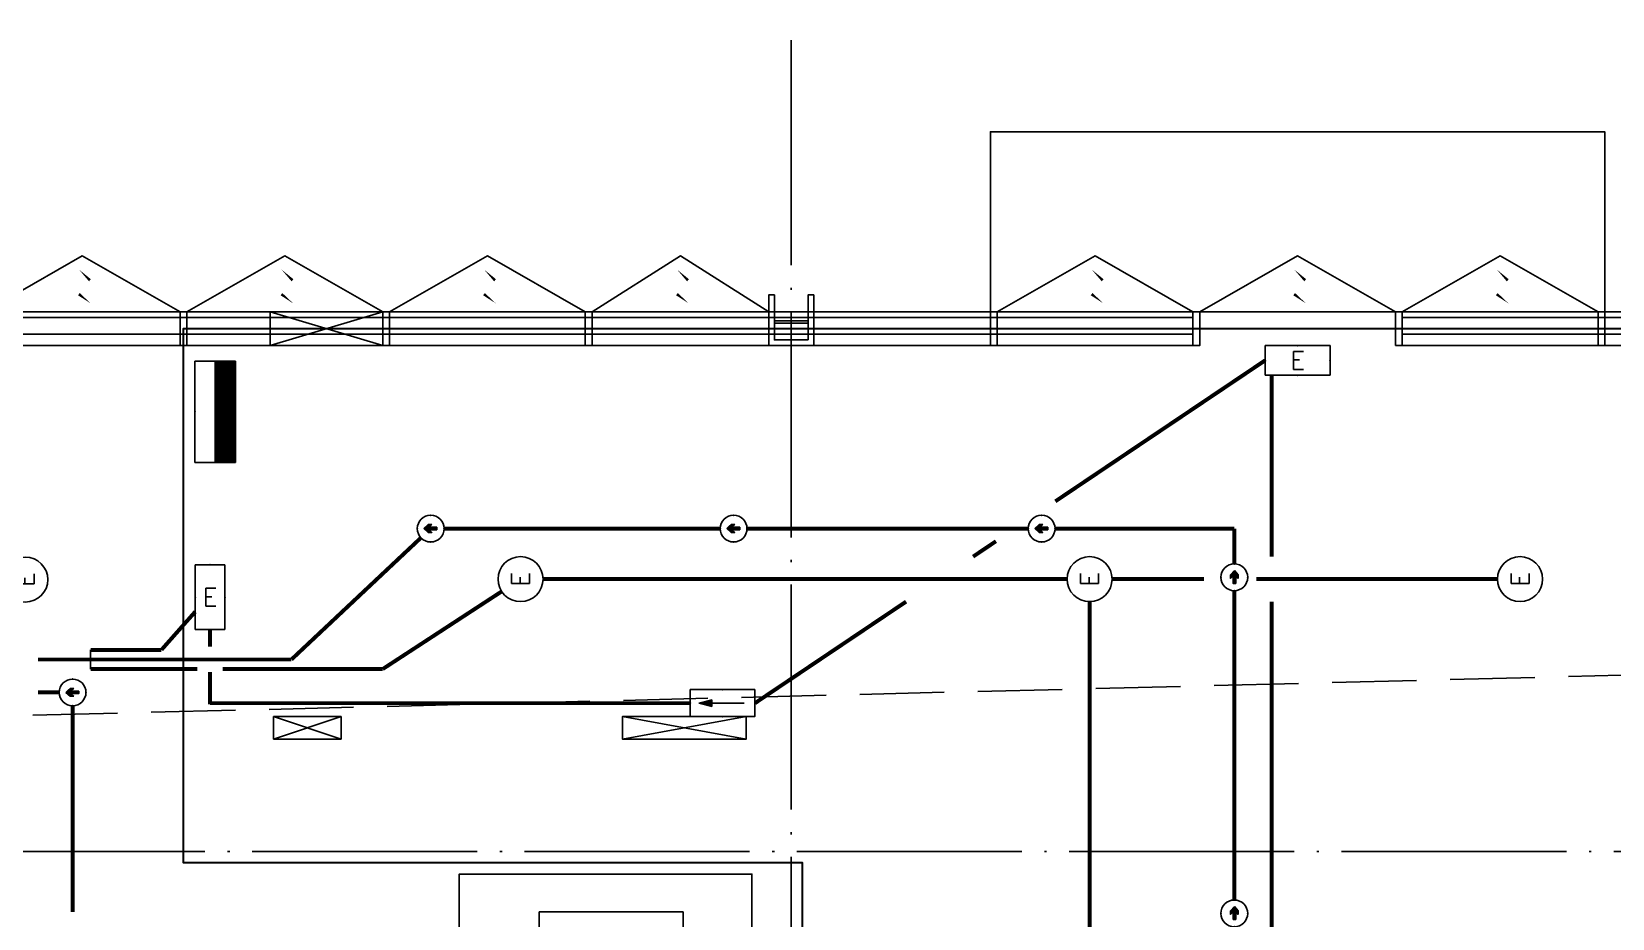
# Model space of a CAD drawing. Extents: x -288892 to 250096, y -100054 to 404668.
# Drawn here: x 34649 to 48698, y 105206 to 113091 of the extents above; entities that cross this region are included whole.
import ezdxf
from ezdxf.enums import TextEntityAlignment as Align
from ezdxf.xclip import XClip

# ---------------------------------------------------------------- set-up
doc = ezdxf.new("R2010")
doc.units = 0
doc.header["$LTSCALE"] = 1000
doc.header["$MEASUREMENT"] = 0
for name, pattern in [('104-14# 核心筒$0$DOTE', [2.4200000000000004, 2, -0.2, 0.02, -0.2]), ('DASH', [0.35, 0.25, -0.1]), ('X-104 14#平面$0$109 3#平面$0$DASH', [0.35, 0.25, -0.1])]:
    doc.linetypes.add(name, pattern=pattern)
doc.layers.get('0').update_dxf_attribs({"linetype": 'CONTINUOUS'})
for name, color, linetype in [('104-14# 核心筒$0$A-E_电梯', 171, 'CONTINUOUS'), ('104-14# 核心筒$0$A_AXIS-轴线', 36, '104-14# 核心筒$0$DOTE'), ('14#楼幕墙$0$A-C_玻璃幕墙', 140, 'CONTINUOUS'), ('14#楼幕墙$0$A-C_窗', 140, 'CONTINUOUS'), ('EQUIP-照明', 3, 'CONTINUOUS'), ('EQUIP-箱柜', 3, 'CONTINUOUS'), ('WIRE-应急', 2, 'DASH'), ('WIRE-照明', 1, 'CONTINUOUS'), ('X-104 14#平面$0$A-C_玻璃幕墙', 140, 'CONTINUOUS'), ('X-104 14#平面$0$A-SUR_吊顶', 40, 'CONTINUOUS'), ('X-104 14#平面$0$A-TECH_暖通', 6, 'CONTINUOUS')]:
    doc.layers.add(name, color=color, linetype=linetype)
doc.layers.add('14#楼幕墙$0$04-不打印_辅助线', color=165, linetype='CONTINUOUS', plot=False)
doc.layers.add('X-104 14#平面$0$04-不打印_辅助线', color=165, linetype='CONTINUOUS', plot=False)
doc.layers.add('X-104 14#平面$0$000套内', color=226, linetype='CONTINUOUS', lineweight=30)
doc.styles.add('_TCH_LABEL', font='COMPLEX', dxfattribs={"bigfont": 'GBCBIG'})
doc.styles.add('_TEL_DIM', font='SIMPLEX', dxfattribs={"width": 0.8, "height": 3.5, "bigfont": 'HZTXT'})

# ---------------------------------------------------------------- blocks, each defined once
blk = doc.blocks.new('14#楼幕墙$0$A$C678332E3')
blk.add_lwpolyline([(7.275957614183426e-12, 0.0007863993378123268), (60.00000000000728, 0.0007863992941565812), (60.00000000000728, 300.0007863993524), (-7.275957614183426e-12, 300.0007863991923)], close=True)
blk = doc.blocks.new('*U1890')
blk.add_lwpolyline([(299.9999999999677, 0), (0, 0), (0, 150), (299.9999999999677, 150)], close=True)
blk = doc.blocks.new('14#楼幕墙$0$A$C07E80D9E')
blk.add_lwpolyline([(-349.9999999999418, -49.99999999994179), (-50, -49.99999999994179), (-50, -450), (0, -450), (0, 0), (-400, 0), (-400, -450), (-350, -450)], close=True)
for points in [[(-50.00000000005821, -200), (-350.0000000000582, -199.9999999999418)], [(-50.00000000005821, -220), (-350.0000000000582, -219.9999999999418)]]:
    blk.add_lwpolyline(points)
at = {"layer": '14#楼幕墙$0$A-C_玻璃幕墙', "rotation": 180}
blk.add_blockref('*U1890', (-50, -49.99999999994179), dxfattribs=at)
blk = doc.blocks.new('14#楼幕墙$0$A$C09283E46')
for name, p, rotation in [('14#楼幕墙$0$A$C678332E3', (-3580.323791987234, 22587.02615335112), 357.5000000000006), ('14#楼幕墙$0$A$C678332E3', (-1782.036993139845, 22508.51125609351), 357.5000000000006), ('14#楼幕墙$0$A$C07E80D9E', (1644.698441188193, 22358.89754308104), 177.5000000000001), ('14#楼幕墙$0$A$C678332E3', (16.24980570745538, 22429.99635883595), 357.5000000000006), ('14#楼幕墙$0$A$C678332E3', (3612.82340340221, 22272.96656432797), 357.5000000000006), ('14#楼幕墙$0$A$C678332E3', (5411.110202249693, 22194.45166707001), 357.5000000000006), ('14#楼幕墙$0$A$C678332E3', (7209.397001096957, 22115.93676981257), 357.5000000000006), ('14#楼幕墙$0$A$C678332E3', (9007.683799944352, 22037.42187255518), 357.5000000000006)]:
    blk.add_blockref(name, p, dxfattribs=dict(rotation=rotation))
blk = doc.blocks.new('14#楼幕墙$0$A$C22714246')
blk.add_lwpolyline([(1739.999969230092, 496.5212216843502), (869.9999692300771, -9.81875928118825e-06), (-3.076995199080557e-05, 496.5212216843211)])
at = {"layer": '14#楼幕墙$0$A-C_玻璃幕墙', "color": 1}
blk.add_lwpolyline([(898.6297535989434, 122.1585967662031, 0, 25.00000000000001, 0), (802.3107689418684, 216.5145030634012, 0, 0, 0), (900.4951676391502, 340.0901859556889, 25.00000000000001, 0, 0), (795.7256132897892, 422.1585967661849, 0, 0, 0)], format="xyseb", dxfattribs=at)
blk = doc.blocks.new('14#楼幕墙$0$ccc')
blk.add_lwpolyline([(1569.999969230033, 496.521221684292), (784.9999692300335, -9.81875928118825e-06), (-3.076995199080557e-05, 496.5212216843211)])
at = {"layer": '14#楼幕墙$0$A-C_玻璃幕墙', "color": 1}
blk.add_lwpolyline([(813.6510702907253, 122.1535989031836, 0, 25.00000000000001, 0), (717.3485525541037, 216.5263117820723, 0, 0, 0), (815.5545141692273, 340.0848592528491, 25.00000000000001, 0, 0), (710.7992826556874, 422.1715514877287, 0, 0, 0)], format="xyseb", dxfattribs=at)
blk = doc.blocks.new('14#楼幕墙')
at = {"layer": '14#楼幕墙$0$A-C_玻璃幕墙'}
for p, q in [((86987.1578240295, 110599.9999999996), (8392.156701472675, 110599.9999999997)), ((37829.9999999998, 110549.9999999996), (30629.9999999998, 110549.9999999999)), ((44969.99999999965, 110549.9999999996), (37829.99999999983, 110549.9999999996)), ((53969.99999999962, 110549.9999999996), (46829.99999999968, 110549.9999999996)), ((37829.9999999998, 110399.9999999996), (30629.9999999998, 110399.9999999999)), ((37829.99999999979, 110299.9999999996), (30629.99999999979, 110299.9999999999)), ((44969.99999999968, 110399.9999999996), (37829.99999999983, 110399.9999999996)), ((44969.99999999968, 110299.9999999996), (37829.99999999983, 110299.9999999996)), ((53969.99999999962, 110399.9999999996), (46829.99999999968, 110399.9999999996)), ((53969.99999999962, 110299.9999999996), (46829.99999999968, 110299.9999999996))]:
    blk.add_line(p, q, dxfattribs=at)
at = {"layer": '14#楼幕墙$0$A-C_玻璃幕墙', "ltscale": 2}
blk.add_lwpolyline([(43169.99999999938, 110599.9999999996), (48629.99999999938, 110599.9999999996), (48629.99999999938, 112199.9999999996), (43169.99999999938, 112199.9999999996)], close=True, dxfattribs=at)
at = {"layer": '14#楼幕墙$0$04-不打印_辅助线', "rotation": 180}
blk.add_blockref('14#楼幕墙$0$A$C22714246', (46769.99996922989, 111096.5212216903), dxfattribs=at)
at = {"layer": '14#楼幕墙$0$A-C_玻璃幕墙', "rotation": 2.499999999999448}
blk.add_blockref('14#楼幕墙$0$A$C09283E46', (40532.14836028576, 87890.64243464704), dxfattribs=at)
at = {"layer": '14#楼幕墙$0$A-C_窗'}
for name, p, rotation in [('14#楼幕墙$0$A$C22714246', (35969.99996922986, 111096.5212216834), 180), ('14#楼幕墙$0$A$C22714246', (37769.99996922986, 111096.5212216834), 180), ('14#楼幕墙$0$A$C22714246', (39569.99996922986, 111096.5212216834), 180), ('14#楼幕墙$0$ccc', (41199.99996922995, 111096.5212216831), 180.0000000000018), ('14#楼幕墙$0$A$C22714246', (44969.99996922971, 111096.5212216839), 180), ('14#楼幕墙$0$A$C22714246', (48569.99996922971, 111096.5212216904), 180)]:
    blk.add_blockref(name, p, dxfattribs=dict(at, rotation=rotation))
blk = doc.blocks.new('104-14# 核心筒$0$wrert')
for p, q in [((300.0000000001164, 200.0000000001637), (1900.000000000116, 2300.000000000164)), ((300.0000000001164, 2300.000000000164), (1900.000000000116, 200.0000000001637)), ((2265.000000000116, 1890.120000000174), (2100.000000000175, 1890.120000000174)), ((2100.000000000175, 1890.120000000174), (2100.000000000175, 609.8800000001538)), ((2265.000000000116, 609.8800000001538), (2265.000000000116, 1890.120000000174)), ((2100.000000000175, 609.8800000001538), (2265.000000000116, 609.8800000001538))]:
    blk.add_line(p, q)
for points in [[(1.164153218269348e-10, 2600.000000000278), (2600.000000000175, 2600.000000000278), (2600.000000000175, -3.819877747446299e-11), (1.164153218269348e-10, -3.819877747446299e-11)], [(300.0000000001164, 2300.000000000164), (1900.000000000116, 2300.000000000164), (1900.000000000116, 200.0000000001637), (300.0000000001164, 200.0000000001637), (300.0000000001164, 2300.000000000164)]]:
    blk.add_lwpolyline(points, close=True)
blk = doc.blocks.new('104-14# 核心筒')
at = {"layer": '104-14# 核心筒$0$A_AXIS-轴线'}
for p, q in [((41399.99999999997, 139633.6034567634), (41399.99999999997, 80554.87603027455)), ((-9370.123865286841, 105800), (120259.9219097959, 105800))]:
    blk.add_line(p, q, dxfattribs=at)
at = {"layer": '104-14# 核心筒$0$A-E_电梯', "rotation": 90}
blk.add_blockref('104-14# 核心筒$0$wrert', (41049.99999999997, 103000.000201542), dxfattribs=at)
blk = doc.blocks.new('*U1812')
blk.add_lwpolyline([(199.9999999997235, 0), (199.9999999997235, 1099.999999998752), (0, 1099.999999998752), (0, 0), (199.9999999997235, 0), (0, 1099.999999998752), (0, 0), (199.9999999997235, 1099.999999998752)])
blk = doc.blocks.new('*U1802')
blk.add_lwpolyline([(200.0000000000146, 0), (200.0000000000146, 599.999999989468), (0, 599.999999989468), (0, 0), (200.0000000000146, 0), (0, 599.999999989468), (0, 0), (200.0000000000146, 599.999999989468)])
blk = doc.blocks.new('*U1837')
blk.add_lwpolyline([(300.0000000000145, 0), (300.0000000000145, 999.999999989468), (0, 999.999999989468), (0, 0), (300.0000000000145, 0), (0, 999.999999989468), (0, 0), (300.0000000000145, 999.999999989468)])
blk = doc.blocks.new('X-104 14#平面$0$sdfjladfiididid')
at = {"layer": 'X-104 14#平面$0$A-TECH_暖通', "rotation": 90}
for name, p in [('*U1837', (37769.99999999999, 110299.9999999996)), ('*U1802', (37399.99999999965, 106800)), ('*U1812', (40999.99999999965, 106800))]:
    blk.add_blockref(name, p, dxfattribs=at)
blk = doc.blocks.new('X-104 14#平面')
at = {"layer": 'X-104 14#平面$0$000套内'}
blk.add_lwpolyline([(23449.99999997408, 85694.67682755846), (23449.99999999808, 95599.99999999985), (26549.99999998094, 95599.99999999968), (26549.99999997618, 96799.9999999899), (32299.99999999985, 96800.00000001008), (32299.99999999984, 96700.00000000025), (41499.99999999997, 96700.00000000006), (41500.00000000015, 105700.0002015422), (36000.00000000017, 105700.0002015423), (36000.0000000002, 110450), (50399.99999999997, 110450), (50399.99999999997, 96800), (59399.99999999997, 96800), (59399.99999999997, 85343.10946673286), (40022.32293229448, 84342.9421127645), (40355.11795355842, 86432.77021739141), (23449.99999997408, 85694.67682755846)], close=True, dxfattribs=at)
at = {"layer": 'X-104 14#平面$0$04-不打印_辅助线'}
blk.add_lwpolyline([(95249.99439836384, 109400), (95249.97442416727, 114400), (95049.99999999999, 114400), (95049.99999999999, 115200), (95303.6923662333, 115200), (96797.25843999804, 120568.2576236715), (96604.61490493678, 120621.8566173229), (96819.05274264162, 121392.5812203819), (85624.23492983058, 124507.2856014031), (87140.32530144624, 129956.3604282067), (83582.28268477364, 130946.3108921646), (66456.44020624572, 115399.9999999996), (609.3479388095147, 115399.9999999996), (8.305181960313348, 112572.3161490422), (4215.036143927024, 111678.1478798956), (1409.824859932502, 98484.07974285426), (6940.317956737912, 97308.56270618839), (8660.203836247994, 105400), (8599.69457988927, 105400), (8599.69457988927, 106200), (14199.99999999997, 106200), (14199.99999999997, 110599.9999999995), (86750.04368622611, 110599.9999999994), (86750.04368622608, 109399.9999989442)], close=True, dxfattribs=at)
at = {"layer": 'X-104 14#平面$0$A-C_玻璃幕墙'}
blk.add_lwpolyline([(109062.2997438211, 84667.94074080253), (119297.2665000916, 99814.45758777062), (117562.9201825401, 100200.4808272824), (120741.8233233915, 127894.6188579022), (99426.9326968505, 133825.0368551086), (92631.18221932121, 109399.999999016), (86987.15782403138, 109399.9999990161), (86987.15782402952, 110599.9999999996), (8392.15670147269, 110599.9999999997), (5688.685492552122, 97881.16795012268), (-2733.630565145086, 99671.38649158386), (-6009.784946604501, 84258.29193613474), (40178.09042498183, 86274.91607383944), (39845.06021254258, 84183.61105670841), (83845.58715884441, 86452.54050794916)], close=True, dxfattribs=at)
at = {"layer": 'X-104 14#平面$0$A-SUR_吊顶', "linetype": 'X-104 14#平面$0$109 3#平面$0$DASH', "ltscale": 3}
blk.add_lwpolyline([(82466.90836727232, 86681.84620377094), (83499.79861224869, 89365.87986974466), (52926.63138341473, 88084.69072820139), (53490.98456484219, 90739.76369792261), (17309.27508788827, 90108.2096097883), (22065.35061267077, 106694.6160909118), (62738.31854365818, 107720.0106630568), (62307.51460251805, 106691.2327791137), (92309.43478519798, 108057.0529401743)], dxfattribs=at)
ref = blk.add_blockref('104-14# 核心筒', (0, 0))
XClip(ref).set_block_clipping_path([(-38664.36238214614, -25499.99999999997), (139216.5485069363, 330900)])
for name, p in [('14#楼幕墙', (1.455191522836685e-11, -5.093170329928398e-11)), ('X-104 14#平面$0$sdfjladfiididid', (0, 0))]:
    blk.add_blockref(name, p)
blk = doc.blocks.new('$equip$00001838')
blk.add_circle((0, 0), 0.5)
at = {"color": 7, "style": '_TEL_DIM'}
blk.add_attdef('$TEXT$', text='', height=0.4, dxfattribs=at).set_placement((0, 0), align=Align.MIDDLE_CENTER)
at = {"color": 7, "style": '_TEL_DIM', "flags": 1}
blk.add_attdef('A', text='', height=2e-05, dxfattribs=at).set_placement((0, 0), align=Align.MIDDLE_CENTER)
blk = doc.blocks.new('$equip_U$00000189(HT0843)')
at = {"color": 2}
for p, q in [((-0.7199999999938882, 0.6599999999998545), (-0.7199999999938882, 0)), ((0.7200000000084401, 0.6599999999998545), (-0.7199999999938882, 0.6599999999998545)), ((0.7200000000084401, 0), (0.7200000000084401, 0.6599999999998545)), ((-0.7199999999938882, 0), (0.7200000000084401, 0))]:
    blk.add_line(p, q, dxfattribs=at)
at = {"color": 2, "const_width": 0.0125}
for points in [[(0.7200000000084401, 0.6599999999998545), (0.7200000000084401, 0.6599999999998545), (-0.7199999999938882, 0.6599999999998545)], [(-0.7199999999938882, 0.6599999999998545), (-0.7199999999938882, 0)], [(0.7200000000084401, 0), (0.7200000000084401, 0.6599999999998545)], [(-0.7199999999938882, 0), (0.7200000000084401, 0)]]:
    blk.add_lwpolyline(points, dxfattribs=at)
at = {"color": 2}
blk.add_lwpolyline([(-0.7199999999938882, 0.6599999999998545), (-0.7199999999938882, 0)], dxfattribs=at)
for p in [(7.275957614183426e-12, 0.6599999999998545), (-0.7199999999938882, 0.3299999999999272), (7.275957614183426e-12, 0), (0.7200000000084401, 0.3299999999999272)]:
    blk.add_point(p)
at = {"color": 7, "style": '_TEL_DIM'}
blk.add_attdef('$TEXT$', text='', height=0.4, dxfattribs=at).set_placement((7.275957614183426e-12, 0.3299999999999272), align=Align.MIDDLE_CENTER)
at = {"color": 7, "style": '_TEL_DIM', "flags": 1}
blk.add_attdef('A', text='', height=2.5e-05, dxfattribs=at).set_placement((7.275957614183426e-12, 0), align=Align.MIDDLE_CENTER)
blk = doc.blocks.new('$equip$00002541')
blk.add_hatch(color=256).paths.add_polyline_path([(-0.2400000000016007, 0.3719999999993888), (-0.5280000000020664, 0.2999999999992724), (-0.2400000000016007, 0.227999999999156)])
for p, q in [((-0.7199999999975262, 0.5999999999949068), (-0.7199999999975262, 0)), ((0.7199999999975262, 0.5999999999949068), (-0.7199999999975262, 0.5999999999949068)), ((-0.2400000000016007, 0.3719999999993888), (-0.5280000000020664, 0.2999999999992724)), ((-0.2400000000016007, 0.3719999999993888), (-0.2400000000016007, 0.227999999999156)), ((0.7199999999975262, 0), (0.7199999999975262, 0.5999999999949068)), ((-0.7199999999975262, 0), (0.7199999999975262, 0)), ((-0.5280000000020664, 0.2999999999992724), (-0.2400000000016007, 0.227999999999156))]:
    blk.add_line(p, q)
at = {"color": 7}
blk.add_line((-0.4800000000032014, 0.2999999999992724), (0.4800000000032014, 0.2999999999992724), dxfattribs=at)
at = {"const_width": 0.02}
blk.add_lwpolyline([(-0.7199999999975262, 0.5999999999949068), (-0.7199999999975262, 0), (0.7199999999975262, 0), (0.7199999999975262, 0.5999999999949068), (-0.7199999999975262, 0.5999999999949068), (-0.7199999999975262, 0)], dxfattribs=at)
for p in [(0, 0.5999999999949068), (-0.7199999999975262, 0.2999999999956344), (0, 0), (0.7199999999975262, 0.2999999999956344)]:
    blk.add_point(p)
at = {"color": 7, "style": '_TEL_DIM', "flags": 1}
blk.add_attdef('A', text='', height=2e-05, dxfattribs=at).set_placement((0, 0), align=Align.MIDDLE_CENTER)
blk = doc.blocks.new('*X1338')
at = {"color": 0}
for p, q in [((-250, 32.84271247461896), (-182.842712474619, 100)), ((-250, 68.19805153394634), (-218.1980515339463, 100)), ((-247.4873734152916, 0), (-147.4873734152916, 100)), ((-212.1320343559642, 0), (-112.1320343559642, 100)), ((-176.7766952966369, 0), (-76.77669529663686, 100)), ((-141.4213562373095, 0), (-41.42135623730948, 100)), ((-106.0660171779821, 0), (-6.066017177982118, 100)), ((-70.71067811865474, 0), (29.28932188134526, 100)), ((-35.35533905932737, 0), (64.64466094067264, 100)), ((0, 0), (100, 100)), ((35.35533905932737, 0), (135.3553390593274, 100)), ((70.71067811865474, 0), (170.7106781186548, 100)), ((106.0660171779821, 0), (206.0660171779821, 100)), ((141.4213562373095, 0), (241.4213562373095, 100)), ((176.7766952966369, 0), (250, 73.22330470336315)), ((212.1320343559642, 0), (250, 37.86796564403577)), ((247.4873734152916, 0), (250, 2.512626584708425))]:
    blk.add_line(p, q, dxfattribs=at)
blk = doc.blocks.new('$equip$00001414')
for p, q in [((0.75, 0.5999999999985448), (-0.75, 0.5999999999985448)), ((-0.75, 0.5999999999985448), (-0.75, 0)), ((0.75, 0), (0.75, 0.5999999999985448)), ((-0.75, 0.2999999999992724), (0.75, 0.2999999999992724)), ((-0.75, 0), (0.75, 0))]:
    blk.add_line(p, q)
at = {"const_width": 0.3}
blk.add_lwpolyline([(-0.75, 0.1500000000014552), (0.75, 0.1500000000014552)], dxfattribs=at)
for p in [(0, 0.5999999999985448), (-0.75, 0.2999999999992724), (0.75, 0.2999999999992724), (0, 0)]:
    blk.add_point(p)
at = {"xscale": 0.00300000000061118, "yscale": 0.00300000000061118, "zscale": 0.00300000000061118}
blk.add_blockref('*X1338', (0, 0), dxfattribs=at)
at = {"style": '_TCH_LABEL', "flags": 9}
blk.add_attdef('A', (0, 0), '', height=2e-05, dxfattribs=at)
blk = doc.blocks.new('$equip_U$00000283(晏大钊)')
at = {"color": 3, "linetype": 'ByBlock', "ltscale": 5}
for p, q in [((-0.2723380496354366, 0.05358963180333376), (-0.2723380496354366, -0.06141036819644796)), ((0.07266195036572753, 0.05358963180333376), (-0.2723380496354366, 0.05358963180333376)), ((0.07266195036572753, 0.05358963180333376), (-0.05505848884422448, 0.1685896318031155)), ((-0.05505848884422448, 0.1685896318031155), (0.1110812915576389, 0.1685896318031155)), ((0.0676619503647089, 0.05358963180333376), (0.07266195036572753, 0.05358963180333376)), ((0.1110812915576389, 0.1685896318031155), (0.302661950365291, -0.003910368195647607)), ((-0.2723380496354366, -0.06141036819644796), (0.07266195036572753, -0.06141036819644796)), ((-0.05505848884422448, -0.1764103681962297), (0.07266195036572753, -0.06141036819644796)), ((0.1110812915576389, -0.1764103681962297), (-0.05505848884422448, -0.1764103681962297)), ((0.0676619503647089, -0.06141036819644796), (0.07266195036572753, -0.06141036819644796)), ((0.302661950365291, -0.003910368195647607), (0.1110812915576389, -0.1764103681962297))]:
    blk.add_line(p, q, dxfattribs=at)
at = {"color": 3}
for p, q in [((-0.2712985488033155, 0.05358963180333376), (-0.2723380496354366, 0.05255013097303163)), ((-0.2600732286518905, 0.05358963180333376), (-0.2723380496354366, 0.04132481082160666)), ((-0.2488479085004656, 0.05358963180333376), (-0.2723380496354366, 0.03009949067018169)), ((-0.2376225883490406, 0.05358963180333376), (-0.2723380496354366, 0.01887417051875673)), ((-0.2263972681976156, 0.05358963180333376), (-0.2723380496354366, 0.007648850367331761)), ((-0.2151719480461907, 0.05358963180333376), (-0.2723380496354366, -0.003576469784093206)), ((-0.2039466278947657, 0.05358963180333376), (-0.2723380496354366, -0.01480178993551817)), ((-0.1927213077433407, 0.05358963180333376), (-0.2723380496354366, -0.02602711008694314)), ((-0.1814959875919158, 0.05358963180333376), (-0.2723380496354366, -0.03725243023836811)), ((-0.1702706674404908, 0.05358963180333376), (-0.2723380496354366, -0.04847775038979307)), ((-0.1590453472890658, 0.05358963180333376), (-0.2723380496354366, -0.05970307054121804)), ((-0.2712985488033155, 0.05358963180333376), (-0.2723380496354366, 0.05255013097303163)), ((-0.2600732286518905, 0.05358963180333376), (-0.2723380496354366, 0.04132481082160666)), ((-0.2488479085004656, 0.05358963180333376), (-0.2723380496354366, 0.03009949067018169)), ((-0.2376225883490406, 0.05358963180333376), (-0.2723380496354366, 0.01887417051875673)), ((-0.2263972681976156, 0.05358963180333376), (-0.2723380496354366, 0.007648850367331761)), ((-0.2151719480461907, 0.05358963180333376), (-0.2723380496354366, -0.003576469784093206)), ((-0.2039466278947657, 0.05358963180333376), (-0.2723380496354366, -0.01480178993551817)), ((-0.1927213077433407, 0.05358963180333376), (-0.2723380496354366, -0.02602711008694314)), ((-0.1814959875919158, 0.05358963180333376), (-0.2723380496354366, -0.03725243023836811)), ((-0.1702706674404908, 0.05358963180333376), (-0.2723380496354366, -0.04847775038979307)), ((-0.1590453472890658, 0.05358963180333376), (-0.2723380496354366, -0.05970307054121804)), ((-0.07241776010050671, 0.05358963180333376), (-0.2719840393219783, 0.05358963180333376)), ((-0.1478200271376409, 0.05358963180333376), (-0.2628200271392416, -0.06141036819644796)), ((-0.1478200271376409, 0.05358963180333376), (-0.2628200271392416, -0.06141036819644796)), ((-0.1365947069862159, 0.05358963180333376), (-0.2515947069878166, -0.06141036819644796)), ((-0.1365947069862159, 0.05358963180333376), (-0.2515947069878166, -0.06141036819644796)), ((-0.1253693868347909, 0.05358963180333376), (-0.2403693868363916, -0.06141036819644796)), ((-0.1253693868347909, 0.05358963180333376), (-0.2403693868363916, -0.06141036819644796)), ((-0.114144066683366, 0.05358963180333376), (-0.2291440666849667, -0.06141036819644796)), ((-0.114144066683366, 0.05358963180333376), (-0.2291440666849667, -0.06141036819644796)), ((-0.102918746531941, 0.05358963180333376), (-0.2179187465335417, -0.06141036819644796)), ((-0.102918746531941, 0.05358963180333376), (-0.2179187465335417, -0.06141036819644796)), ((-0.09169342638051603, 0.05358963180333376), (-0.2066934263821167, -0.06141036819644796)), ((-0.09169342638051603, 0.05358963180333376), (-0.2066934263821167, -0.06141036819644796)), ((-0.08046810622909106, 0.05358963180333376), (-0.1954681062306918, -0.06141036819644796)), ((-0.08046810622909106, 0.05358963180333376), (-0.1954681062306918, -0.06141036819644796)), ((-0.0692427860776661, 0.05358963180333376), (-0.1842427860792668, -0.06141036819644796)), ((-0.0692427860776661, 0.05358963180333376), (-0.1842427860792668, -0.06141036819644796)), ((-0.05801746592624113, 0.05358963180333376), (-0.1730174659278418, -0.06141036819644796)), ((-0.05801746592624113, 0.05358963180333376), (-0.1730174659278418, -0.06141036819644796)), ((-0.04679214577481616, 0.05358963180333376), (-0.1617921457764169, -0.06141036819644796)), ((-0.04679214577481616, 0.05358963180333376), (-0.1617921457764169, -0.06141036819644796)), ((-0.03556682562702917, 0.05358963180333376), (-0.1505668256249919, -0.06141036819644796)), ((-0.03556682562702917, 0.05358963180333376), (-0.1505668256249919, -0.06141036819644796)), ((-0.02434150547560421, 0.05358963180333376), (-0.1393415054735669, -0.06141036819644796)), ((-0.02434150547560421, 0.05358963180333376), (-0.1393415054735669, -0.06141036819644796)), ((-0.01311618532417924, 0.05358963180333376), (-0.128116185322142, -0.06141036819644796)), ((-0.01311618532417924, 0.05358963180333376), (-0.128116185322142, -0.06141036819644796)), ((-0.001890865172754275, 0.05358963180333376), (-0.116890865170717, -0.06141036819644796)), ((-0.001890865172754275, 0.05358963180333376), (-0.116890865170717, -0.06141036819644796)), ((0.009334454978670692, 0.05358963180333376), (-0.105665545019292, -0.06141036819644796)), ((0.009334454978670692, 0.05358963180333376), (-0.105665545019292, -0.06141036819644796)), ((0.02055977513009566, 0.05358963180333376), (-0.09444022486786707, -0.06141036819644796)), ((0.02055977513009566, 0.05358963180333376), (-0.09444022486786707, -0.06141036819644796)), ((0.03178509528152063, 0.05358963180333376), (-0.0832149047164421, -0.06141036819644796)), ((0.03178509528152063, 0.05358963180333376), (-0.0832149047164421, -0.06141036819644796)), ((0.04301041543294559, 0.05358963180333376), (-0.07198958456501714, -0.06141036819644796)), ((0.04301041543294559, 0.05358963180333376), (-0.07198958456501714, -0.06141036819644796)), ((0.05423573558437056, 0.05358963180333376), (-0.06076426441359217, -0.06141036819644796)), ((0.05423573558437056, 0.05358963180333376), (-0.06076426441359217, -0.06141036819644796)), ((0.06546105573579553, 0.05358963180333376), (-0.04953894426216721, -0.06141036819644796)), ((0.06546105573579553, 0.05358963180333376), (-0.04953894426216721, -0.06141036819644796)), ((-0.0440453472911031, 0.1685896318031155), (-0.04926333092225832, 0.1633716481719603)), ((-0.0440453472911031, 0.1685896318031155), (-0.04926333092225832, 0.1633716481719603)), ((-0.03282002713967813, 0.1685896318031155), (-0.04335652379450039, 0.1580531351464742)), ((-0.03282002713967813, 0.1685896318031155), (-0.04335652379450039, 0.1580531351464742)), ((0.2125640717167698, 0.07721412612045242), (-0.04106042259809328, -0.1764103681962297)), ((0.1651322414836613, 0.02978229588552495), (-0.04106042259809328, -0.1764103681962297)), ((0.1534960004573804, 0.1303992563734937), (-0.03831362411074224, -0.06141036819644796)), ((0.1534960004573804, 0.1303992563734937), (-0.03831362411074224, -0.06141036819644796)), ((-0.02159470698825317, 0.1685896318031155), (-0.03744971667038044, 0.1527346221209882)), ((-0.02159470698825317, 0.1685896318031155), (-0.03744971667038044, 0.1527346221209882)), ((-0.0103693868368282, 0.1685896318031155), (-0.03154290954262251, 0.1474161090973212)), ((-0.0103693868368282, 0.1685896318031155), (-0.03154290954262251, 0.1474161090973212)), ((0.2184708788445278, 0.07189561309496639), (-0.02983510244666832, -0.1764103681962297)), ((0.1653175850624393, 0.01874231931105896), (-0.02983510244666832, -0.1764103681962297)), ((0.1594028075851384, 0.1250807433480077), (-0.02708830395931727, -0.06141036819644796)), ((0.1594028075851384, 0.1250807433480077), (-0.02708830395931727, -0.06141036819644796)), ((0.0008559333145967685, 0.1685896318031155), (-0.02563610241486458, 0.1420975960718351)), ((0.0008559333145967685, 0.1685896318031155), (-0.02563610241486458, 0.1420975960718351)), ((0.01208125346602174, 0.1685896318031155), (-0.01972929529074463, 0.1367790830463491)), ((0.01208125346602174, 0.1685896318031155), (-0.01972929529074463, 0.1367790830463491)), ((0.2243776859722857, 0.06657710006948037), (-0.01860978229524335, -0.1764103681962297)), ((0.1655029286375793, 0.007702342738411971), (-0.01860978229524335, -0.1764103681962297)), ((0.1653096147092583, 0.1197622303225216), (-0.01586298380789231, -0.06141036819644796)), ((0.1653096147092583, 0.1197622303225216), (-0.01586298380789231, -0.06141036819644796)), ((0.0233065736174467, 0.1685896318031155), (-0.0138224881629867, 0.1314605700208631)), ((0.0233065736174467, 0.1685896318031155), (-0.0138224881629867, 0.1314605700208631)), ((0.03453189376887167, 0.1685896318031155), (-0.007915681038866751, 0.1261420569953771)), ((0.03453189376887167, 0.1685896318031155), (-0.007915681038866751, 0.1261420569953771)), ((0.2302844930964056, 0.06125858704399434), (-0.007384462143818382, -0.1764103681962297)), ((0.1712164218370162, 0.1144437172970356), (-0.004637663656467339, -0.06141036819644796)), ((0.1712164218370162, 0.1144437172970356), (-0.004637663656467339, -0.06141036819644796)), ((0.04575721392029664, 0.1685896318031155), (-0.002008873911108822, 0.12082354397171)), ((0.04575721392029664, 0.1685896318031155), (-0.002008873911108822, 0.12082354397171)), ((0.2361913002241636, 0.0559400740203273), (0.003840858007606585, -0.1764103681962297)), ((0.0569825340717216, 0.1685896318031155), (0.003897933213011129, 0.115505030946224)), ((0.0569825340717216, 0.1685896318031155), (0.003897933213011129, 0.115505030946224)), ((0.1771232289611362, 0.1091252042715496), (0.006587656494957628, -0.06141036819644796)), ((0.1771232289611362, 0.1091252042715496), (0.006587656494957628, -0.06141036819644796)), ((0.06820785422314657, 0.1685896318031155), (0.009804740340769058, 0.110186517920738)), ((0.06820785422314657, 0.1685896318031155), (0.009804740340769058, 0.110186517920738)), ((0.2420981073482835, 0.05062156099484127), (0.01506617815903155, -0.1764103681962297)), ((0.07943317437457154, 0.1685896318031155), (0.01571154746852699, 0.1048680048952519)), ((0.07943317437457154, 0.1685896318031155), (0.01571154746852699, 0.1048680048952519)), ((0.1830300360888941, 0.1038066912460636), (0.01781297664638259, -0.06141036819644796)), ((0.1830300360888941, 0.1038066912460636), (0.01781297664638259, -0.06141036819644796)), ((0.0906584945259965, 0.1685896318031155), (0.02161835459264694, 0.09954949186976592)), ((0.0906584945259965, 0.1685896318031155), (0.02161835459264694, 0.09954949186976592)), ((0.2480049144760414, 0.04530304796935525), (0.02629149831045652, -0.1764103681962297)), ((0.1018838146774215, 0.1685896318031155), (0.02752516172040487, 0.09423097884609888)), ((0.1018838146774215, 0.1685896318031155), (0.02752516172040487, 0.09423097884609888)), ((0.1889368432130141, 0.09848817822239653), (0.02903829679780756, -0.06141036819644796)), ((0.1889368432130141, 0.09848817822239653), (0.02903829679780756, -0.06141036819644796)), ((0.1121483505739889, 0.1676288475500769), (0.03343196884452482, 0.08891246582061285)), ((0.1121483505739889, 0.1676288475500769), (0.03343196884452482, 0.08891246582061285)), ((0.2539117216001614, 0.03998453494386922), (0.03751681846188148, -0.1764103681962297)), ((0.1180551577017468, 0.1623103345245909), (0.03933877597228275, 0.08359395279512682)), ((0.1180551577017468, 0.1623103345245909), (0.03933877597228275, 0.08359395279512682)), ((0.194843650340772, 0.0931696651969105), (0.04026361694923253, -0.06141036819644796)), ((0.194843650340772, 0.0931696651969105), (0.04026361694923253, -0.06141036819644796)), ((0.1239619648258667, 0.1569918214991048), (0.0452455830964027, 0.0782754397696408)), ((0.1239619648258667, 0.1569918214991048), (0.0452455830964027, 0.0782754397696408)), ((0.2598185287279193, 0.03466602191838319), (0.04874213861330645, -0.1764103681962297)), ((0.1298687719536247, 0.1516733084736188), (0.05115239022416063, 0.07295692674415477)), ((0.1298687719536247, 0.1516733084736188), (0.05115239022416063, 0.07295692674415477)), ((0.200750457464892, 0.08785115217142447), (0.05148893709701952, -0.06141036819644796)), ((0.200750457464892, 0.08785115217142447), (0.05148893709701952, -0.06141036819644796)), ((0.1357755790777446, 0.1463547954481328), (0.05705919735191856, 0.06763841372048773)), ((0.1357755790777446, 0.1463547954481328), (0.05705919735191856, 0.06763841372048773)), ((0.2657253358520393, 0.02934750889289717), (0.05996745876473142, -0.1764103681962297)), ((0.2066572645926499, 0.08253263914593845), (0.06271425724844448, -0.06141036819644796)), ((0.1649468979048834, 0.04082227245999093), (0.06271425724844448, -0.06141036819644796)), ((0.1416823862055026, 0.1410362824244658), (0.0629660044760385, 0.06231990069500171)), ((0.1416823862055026, 0.1410362824244658), (0.0629660044760385, 0.06231990069500171)), ((0.1475891933332605, 0.1357177693989797), (0.06887281160379644, 0.05700138766951568)), ((0.1475891933332605, 0.1357177693989797), (0.06887281160379644, 0.05700138766951568)), ((0.2716321429797972, 0.02402899586741114), (0.07119277891615639, -0.1764103681962297)), ((0.2775389501039172, 0.0187104828437441), (0.08241809906758135, -0.1764103681962297)), ((0.2834457572316751, 0.01339196981825808), (0.09364341921900632, -0.1764103681962297)), ((0.2834457572316751, 0.01339196981825808), (0.09364341921900632, -0.1764103681962297)), ((0.289352564359433, 0.008073456792772049), (0.1048687393704313, -0.1764103681962297)), ((0.289352564359433, 0.008073456792772049), (0.1048687393704313, -0.1764103681962297)), ((0.295259371483553, 0.002754943767286022), (0.1614123308681883, -0.1310920968480787)), ((0.295259371483553, 0.002754943767286022), (0.1614123308681883, -0.1310920968480787)), ((0.2066572645926499, 0.08253263914593845), (0.166351767587912, 0.04222714213938161)), ((0.2125640717167698, 0.07721412612045242), (0.1777687608228007, 0.04241881522466429)), ((0.2184708788445278, 0.07189561309496639), (0.1891857540613273, 0.04261048831176595)), ((0.2243776859722857, 0.06657710006948037), (0.200602747296216, 0.04280216139704862)), ((0.2302844930964056, 0.06125858704399434), (0.2115788291339413, 0.04255292308153003)), ((0.2361913002241636, 0.0559400740203273), (0.2117641727127193, 0.03151294650888303)), ((0.2420981073482835, 0.05062156099484127), (0.2119495162878593, 0.02047296993441705)), ((0.2480049144760414, 0.04530304796935525), (0.2121348598666373, 0.00943299335995107)), ((0.2539117216001614, 0.03998453494386922), (0.2123202034454152, -0.001606983212695923)), ((0.2598185287279193, 0.03466602191838319), (0.2125055470205552, -0.0126469597871619)), ((0.2657253358520393, 0.02934750889289717), (0.2126908905993332, -0.02368693636162789)), ((0.2716321429797972, 0.02402899586741114), (0.2128762341781112, -0.03472691293427488)), ((0.2775389501039172, 0.0187104828437441), (0.2130615777532512, -0.04576688950874086)), ((-0.0272185421854374, -0.1513431676339678), (-0.05228574274951825, -0.1764103681962297)), ((-0.0272185421854374, -0.1513431676339678), (-0.05228574274951825, -0.1764103681962297)), ((0.1656882722163573, -0.00333763383605401), (-0.007384462143818382, -0.1764103681962297)), ((0.1658736157951353, -0.01437761041051999), (0.003840858007606585, -0.1764103681962297)), ((0.1660589593702753, -0.02541758698316698), (0.01506617815903155, -0.1764103681962297)), ((0.1662443029490532, -0.03645756355763297), (0.02629149831045652, -0.1764103681962297)), ((0.1664296465241932, -0.04749754013209895), (0.03751681846188148, -0.1764103681962297)), ((0.1705990731425118, -0.05455343366520538), (0.04874213861330645, -0.1764103681962297)), ((0.1820160663810384, -0.0543617605799227), (0.05996745876473142, -0.1764103681962297)), ((0.193433059615927, -0.05417008749464003), (0.07119277891615639, -0.1764103681962297)), ((0.2048500528544537, -0.05397841440935736), (0.08241809906758135, -0.1764103681962297)), ((0.3011661786113109, -0.002563569258200005), (0.2741209250380052, -0.02960882282968669)), ((0.3011661786113109, -0.002563569258200005), (0.2741209250380052, -0.02960882282968669))]:
    blk.add_line(p, q, dxfattribs=at)
blk.add_circle((0, 0), 0.595, dxfattribs=at)
for p in [(-0.5949999999975262, 0), (0, 0.5949999999993452), (0.5950000000011642, 0), (0, -0.5949999999993452)]:
    blk.add_point(p)
at = {"color": 7, "style": '_TEL_DIM', "flags": 1}
for tag in ['REMARK', 'A']:
    blk.add_attdef(tag, text='', height=2.5e-05, dxfattribs=at).set_placement((0, 0), align=Align.MIDDLE_CENTER)
blk = doc.blocks.new('$equip_U$00000284(晏大钊)')
for p in [(-0.2975000000005821, 3.637978807091713e-12), (0, 0.2975000000005821), (0.2975000000005821, 3.637978807091713e-12), (0, -0.2974999999969441)]:
    blk.add_point(p)
at = {"xscale": 0.5, "yscale": 0.5, "zscale": 0.5}
blk.add_blockref('$equip_U$00000283(晏大钊)', (0, 3.637978807091713e-12), dxfattribs=at)
at = {"color": 7, "style": '_TEL_DIM', "flags": 1}
for tag in ['REMARK', 'A']:
    blk.add_attdef(tag, text='', height=1.25e-05, dxfattribs=at).set_placement((0, 3.637978807091713e-12), align=Align.MIDDLE_CENTER)
blk = doc.blocks.new('$equip_U$00000302(HT0843)')
for p in [(-0.2974999999969441, 0), (3.637978807091713e-12, 0.2975000000005821), (0.2975000000042201, 0), (3.637978807091713e-12, -0.2975000000005821)]:
    blk.add_point(p)
at = {"rotation": 180}
blk.add_blockref('$equip_U$00000284(晏大钊)', (3.637978807091713e-12, 3.637978807091713e-12), dxfattribs=at)
at = {"color": 7, "style": '_TEL_DIM', "flags": 1}
for tag in ['REMARK', 'A']:
    blk.add_attdef(tag, text='', height=1.25e-05, dxfattribs=at).set_placement((3.637978807091713e-12, 0), align=Align.MIDDLE_CENTER)

msp = doc.modelspace()

# ---------------------------------------------------------------- linework, layer by layer
at = {"layer": 'WIRE-应急', "linetype": 'DASH', "const_width": 35}
for points in [[(43747.24216163289, 108914.4554326471), (45611.99999999646, 110168.0000000059)], [(45670.56535952259, 110036.000000006), (45670.56535952271, 108422.8580730713)], [(36958.87936812732, 107508.4724430807), (38109.15723778328, 108590.5093290285)], [(38314.83475524775, 108672.0446463225), (40768.82255140721, 108672.0446463225)], [(41006.82255140768, 108672.0446463225), (43506.32648169884, 108672.0446463225)], [(43744.3264816993, 108672.0446463225), (45337.43315543607, 108672.0446463225)], [(45337.43315543607, 108357.8895308724), (45337.43315543607, 108672.0446463225)], [(43015.94780684446, 108422.8580537669), (43219.28113978208, 108559.5446463225)], [(39194.65983188059, 108222.8580537669), (43851.73159079439, 108222.8580537669)], [(44251.73159079439, 108222.8580561519), (45067.58730078344, 108222.8580658809)], [(45533.74750136626, 108222.8580714398), (47676.73159079441, 108222.8580969947)], [(37769.25994418375, 107423.0891961241), (38827.17493359062, 108113.5474465744)], [(41077.83181854797, 107119.9999999983), (42420.91261243014, 108022.8580537669)], [(44051.73159079439, 108022.8580537669), (44051.73159079439, 103597.6699653738)], [(45337.43315543607, 105369.6064804976), (45337.43315543607, 108119.8895308719)], [(45670.56535952271, 108022.8580730713), (45670.56535952262, 103597.6699846782)], [(35803.14816025458, 107593.8556900374), (36103.2320759017, 107933.0838699688)], [(36235.23207590167, 107773.9496516453), (36235.23207590135, 107620.9724430809)], [(35172.79760571569, 107593.8556900374), (35803.14816025458, 107593.8556900374)], [(34705.56403028355, 107508.4724430807), (35172.79760571569, 107508.4724430807)], [(35172.79760571569, 107508.4724430807), (36958.87936812732, 107508.4724430807)], [(35172.79760571569, 107423.0891961241), (36122.73207590135, 107423.0891961242)], [(36235.23207590135, 107395.9724430809), (36235.23207590167, 107110.0910684175)], [(36347.73207590135, 107423.0891961242), (37769.25994418375, 107423.0891961241)], [(34894.10923544533, 107215.2404742113), (34705.56403028354, 107215.2404742113)], [(35013.10923544556, 107096.2404742111), (35013.10923544456, 105262.5000000003)], [(40501.83181854995, 107119.9999999983), (36235.23207590167, 107119.999999999)]]:
    msp.add_lwpolyline(points, dxfattribs=at)
at = {"layer": 'WIRE-照明', "linetype": 'Continuous'}
msp.add_line((35172.79760571569, 107423.0891961241), (35172.79760571569, 107593.8556900374), dxfattribs=at)

# ---------------------------------------------------------------- block references
msp.add_blockref('X-104 14#平面', (0, 0))
at = {"layer": 'EQUIP-照明'}
ref = msp.add_blockref('$equip_U$00000189(HT0843)', (45899.99999999983, 110300.0000000059), dxfattribs=dict(at, xscale=400, yscale=400, zscale=400, rotation=180))
ref.add_attrib('$TEXT$', 'E', dxfattribs={"layer": '0', "color": 7, "height": 160, "style": '_TEL_DIM'}).set_placement((45899.99999999692, 110168.0000000059), align=Align.MIDDLE_CENTER)
at = {"layer": 'EQUIP-照明', "xscale": 400, "yscale": 400, "zscale": 400}
for name, p in [('$equip_U$00000302(HT0843)', (38195.83475524606, 108672.0446463225)), ('$equip_U$00000302(HT0843)', (40887.82255140599, 108672.0446463225)), ('$equip_U$00000302(HT0843)', (43625.32648169762, 108672.0446463225)), ('$equip_U$00000302(HT0843)', (35013.10923544411, 107215.2404742113)), ('$equip$00002541', (40789.83181854896, 107000))]:
    msp.add_blockref(name, p, dxfattribs=at)
at = {"layer": 'EQUIP-照明', "xscale": 400, "yscale": 400, "zscale": 400, "rotation": 90}
for p in [(34593.06403028359, 108218.5826897407), (38994.65983188059, 108222.8580537669), (44051.73159079439, 108222.8580537669), (47876.73159079441, 108222.8580993795)]:
    msp.add_blockref('$equip$00001838', p, dxfattribs=at).add_auto_attribs({'$TEXT$': 'E'})
at = {"layer": 'EQUIP-照明'}
ref = msp.add_blockref('$equip_U$00000189(HT0843)', (36367.23207590164, 108061.9496516428), dxfattribs=dict(at, xscale=400, yscale=400, zscale=400, rotation=90))
ref.add_attrib('$TEXT$', 'E', dxfattribs={"layer": '0', "color": 7, "height": 160, "style": '_TEL_DIM'}).set_placement((36235.23207590167, 108061.9496516457), align=Align.MIDDLE_CENTER)
at = {"layer": 'EQUIP-照明', "xscale": 400, "yscale": 400, "zscale": 400, "rotation": 270}
for p in [(45337.43315543607, 108238.8895308736), (45337.43315543607, 105250.6064804986)]:
    msp.add_blockref('$equip_U$00000302(HT0843)', p, dxfattribs=at)
at = {"layer": 'EQUIP-箱柜', "xscale": 600, "yscale": 600, "zscale": 600, "rotation": 90}
msp.add_blockref('$equip$00001414', (36459.99999999937, 109710.2689968629), dxfattribs=at)

doc.saveas('drawing.dxf')
